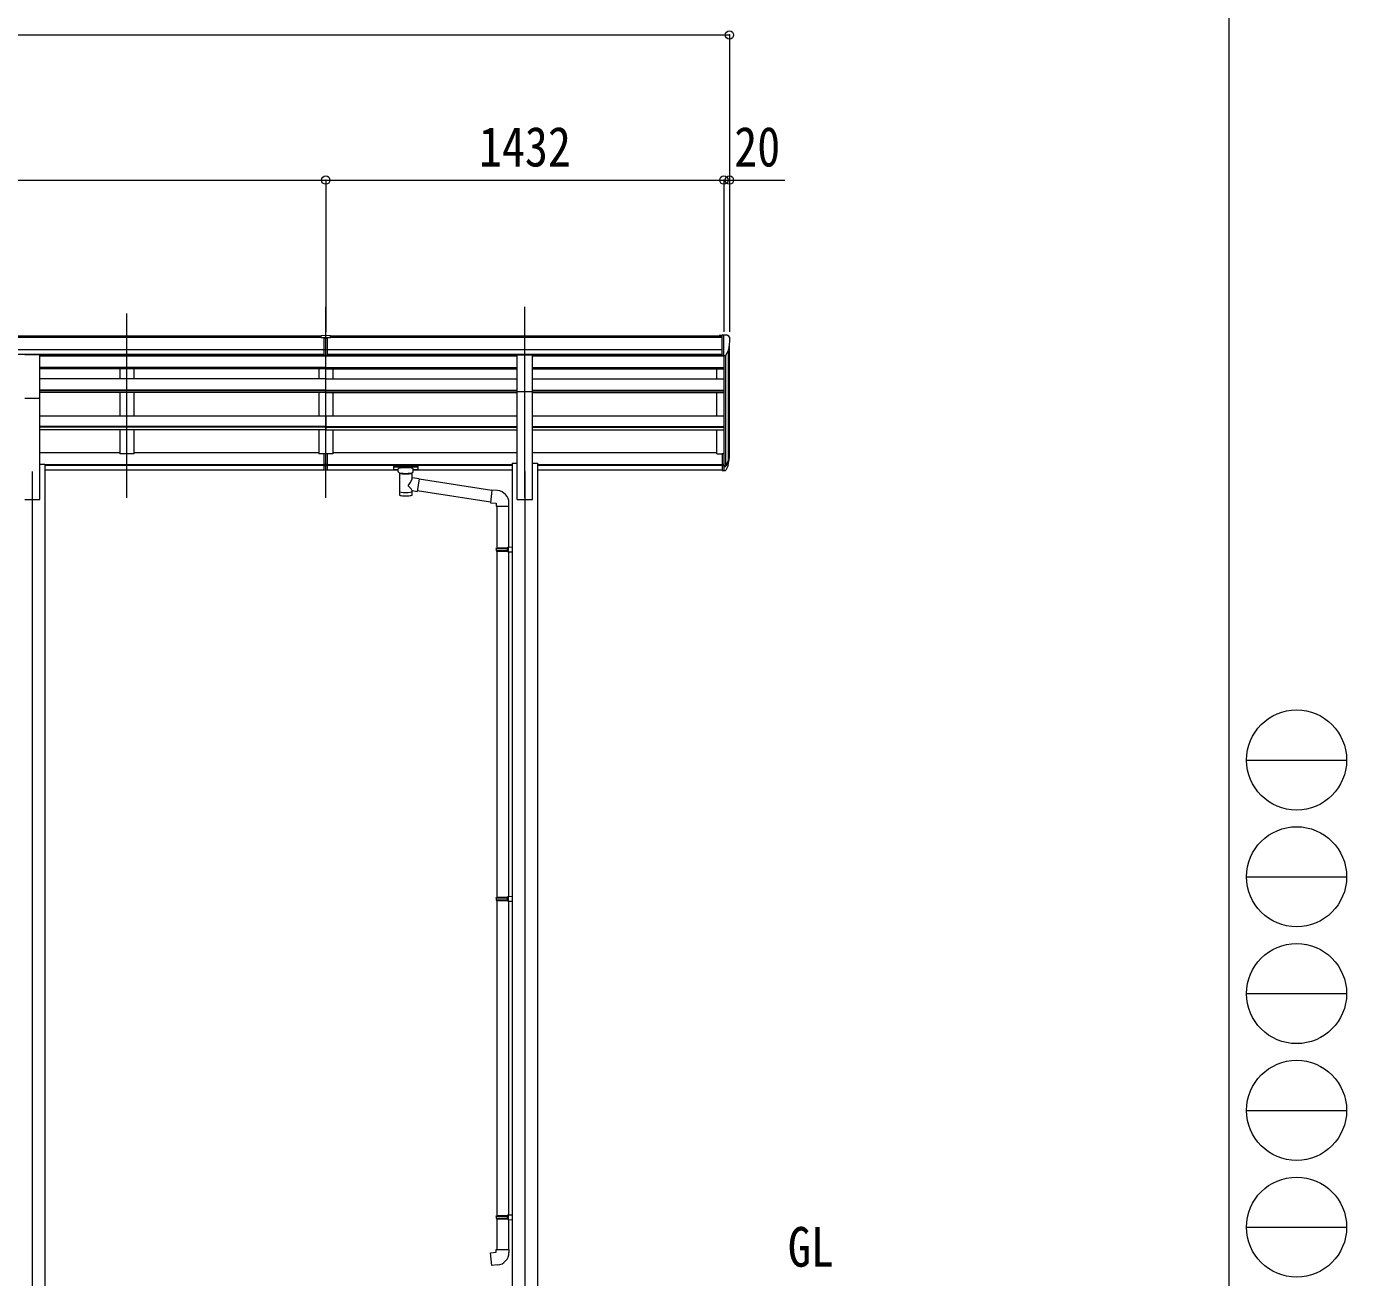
# Model space of a CAD drawing. Units: millimetres at full size, sheet at 1:30. Extents: x -8385 to 8479, y -5853 to 5787.
# Drawn here: x 3729 to 8479, y -2944 to 1556 of the extents above; entities that cross this region are included whole.
import ezdxf
from ezdxf.enums import TextEntityAlignment as Align

# ---------------------------------------------------------------- set-up
doc = ezdxf.new("R2010")
doc.units = ezdxf.units.MM
doc.header["$LTSCALE"] = 30
doc.header["$PDMODE"] = 32
doc.header["$PDSIZE"] = 30
for name, color, linetype, lineweight in [('0-0_0', 7, 'Continuous', 9), ('0-1_本体', 4, 'Continuous', 9), ('0-2_部品', 7, 'Continuous', 9), ('0-8_PARTS2', 2, 'Continuous', 9), ('0-A_寸法', 6, 'Continuous', 9), ('F-0_240', 7, 'Continuous', 9)]:
    doc.layers.add(name, color=color, linetype=linetype, lineweight=lineweight)
doc.styles.add('ＭＳ ゴシック', font='')
doc.styles.get('ＭＳ ゴシック').set_extended_font_data('MS Gothic')

msp = doc.modelspace()

# ---------------------------------------------------------------- linework, layer by layer
at = {"layer": '0-1_本体'}
for p, q in [((-199.37, 443.08), (4789.63, 443.08)), ((-199.37, 437.73), (4789.63, 437.73)), ((4822.63, 443.08), (6231.63, 443.08)), ((4822.63, 437.73), (6231.63, 437.73)), ((-199.37, 394.2), (4799.63, 394.2)), ((4812.63, 394.2), (6231.63, 394.2)), ((6253.85, 387.53), (6253.85, -5.23)), ((6258.13, 17.35), (6258.13, 406.33)), ((-199.37, 376.53), (4799.63, 376.53)), ((3777.63, 374.16), (4799.63, 374.16)), ((3777.63, 371.15), (4806.13, 371.15)), ((4065.13, 374.16), (4065.13, 371.15)), ((4115.13, 374.16), (4115.13, 371.15)), ((4781.13, 374.16), (4781.13, 371.15)), ((4806.13, 371.15), (5494.63, 371.15)), ((4806.13, 323.83), (4806.13, 371.15)), ((4812.63, 376.53), (6231.63, 376.53)), ((4812.63, 374.16), (5494.63, 374.16)), ((4831.13, 374.16), (4831.13, 371.15)), ((5549.63, 374.16), (6231.63, 374.16)), ((5549.63, 371.15), (6238.13, 371.15)), ((6238.13, 371.7), (6238.13, 21.2)), ((6244.13, 372.17), (6244.13, -23.23)), ((4806.13, 329), (3777.63, 329)), ((4806.13, 327.61), (3777.63, 327.61)), ((4806.13, 323.83), (3777.63, 323.83)), ((4806.13, 287.76), (3777.63, 287.76)), ((4065.13, 323.83), (4065.13, 287.76)), ((4115.13, 323.83), (4115.13, 287.76)), ((4781.13, 323.83), (4781.13, 287.76)), ((4806.13, 329), (5494.63, 329)), ((4806.13, 327.61), (5494.63, 327.61)), ((4806.13, 323.83), (5494.63, 323.83)), ((4806.13, 287.76), (5494.63, 287.76)), ((4806.13, 238.75), (4806.13, 287.76)), ((4831.13, 323.83), (4831.13, 287.76)), ((5549.63, 329), (6238.13, 329)), ((5549.63, 327.61), (6238.13, 327.61)), ((5549.63, 323.83), (6238.13, 323.83)), ((5549.63, 287.76), (6238.13, 287.76)), ((6213.13, 287.76), (6213.13, 323.92)), ((4806.13, 247.02), (3777.63, 247.02)), ((4806.13, 245.54), (3777.63, 245.54)), ((3777.63, -145.49), (3777.63, 242.74)), ((4806.13, 238.75), (3777.63, 238.75)), ((4065.13, 238.75), (4065.13, 155.39)), ((4115.13, 238.75), (4115.13, 155.39)), ((4781.13, 238.75), (4781.13, 155.39)), ((4806.13, 247.02), (5494.63, 247.02)), ((4806.13, 245.54), (5494.63, 245.54)), ((4806.13, 238.75), (5494.63, 238.75)), ((4831.13, 238.75), (4831.13, 155.39)), ((5494.63, -145.49), (5494.63, 242.74)), ((5549.63, 247.02), (6238.13, 247.02)), ((5549.63, 245.54), (6238.13, 245.54)), ((5549.63, -145.49), (5549.63, 242.74)), ((5549.63, 238.75), (6238.13, 238.75)), ((6213.13, 155.39), (6213.13, 238.73)), ((3777.63, 155.39), (4806.13, 155.39)), ((4806.13, 155.39), (5494.63, 155.39)), ((4806.13, 155.39), (4806.13, 105.04)), ((5549.63, 155.39), (6238.13, 155.39)), ((4806.13, 116.18), (3777.63, 116.18)), ((4806.13, 114.71), (3777.63, 114.71)), ((4806.13, 105.04), (3777.63, 105.04)), ((4065.13, 105.22), (4065.13, 18.98)), ((4115.13, 105.22), (4115.13, 18.98)), ((4781.13, 105.22), (4781.13, 18.98)), ((4806.13, 116.18), (5494.63, 116.18)), ((4806.13, 114.71), (5494.63, 114.71)), ((4806.13, 105.04), (5494.63, 105.04)), ((4831.13, 105.22), (4831.13, 18.98)), ((5549.63, 116.18), (6238.13, 116.18)), ((5549.63, 114.71), (6238.13, 114.71)), ((5549.63, 105.04), (6238.13, 105.04)), ((6213.13, 18.98), (6213.13, 105.04)), ((3777.63, 23.8), (4065.13, 23.8)), ((4115.13, 19), (4065.13, 19)), ((4115.13, 23.8), (4781.13, 23.8)), ((4831.13, 19), (4781.13, 19)), ((4831.13, 23.8), (5494.63, 23.8)), ((5549.63, 23.8), (6213.13, 23.8)), ((6213.13, 19), (6231.63, 19)), ((3777.63, -19.11), (3795.33, -19.11)), ((3795.33, -19.11), (3795.33, -3495.49)), ((3795.33, -20.51), (4799.63, -20.51)), ((3795.33, -21.89), (4799.63, -21.89)), ((3795.33, -39.07), (4799.63, -39.07)), ((4812.63, -20.51), (5476.93, -20.51)), ((4812.63, -21.89), (5476.93, -21.89)), ((4812.63, -39.07), (5066.63, -39.07)), ((5120.63, -39.07), (5476.93, -39.07)), ((5476.93, -15.49), (5494.63, -15.49)), ((5476.93, -15.49), (5476.93, -3495.49)), ((5549.63, -15.49), (5567.33, -15.49)), ((5567.33, -15.49), (5567.33, -3495.49)), ((5567.33, -20.51), (6231.63, -20.51)), ((5567.33, -21.89), (6231.63, -21.89)), ((5567.33, -39.07), (6231.63, -39.07)), ((3722.63, -145.49), (3777.63, -145.49)), ((5494.63, -145.49), (5549.63, -145.49))]:
    msp.add_line(p, q, dxfattribs=at)
at = {"layer": '0-2_部品'}
for p, q in [((4789.63, 436.65), (4789.63, 444.49)), ((4789.63, 436.65), (4799.63, 436.65)), ((4806.13, 435.83), (4799.63, 436.23)), ((4799.63, 434.65), (4812.63, 434.65)), ((4812.63, 436.17), (4806.13, 435.85)), ((4812.63, 373.02), (4812.63, 438.3)), ((6231.63, 444.68), (6221.63, 444.59)), ((6221.63, 443.08), (6221.63, 444.59)), ((6231.63, 372.7), (6231.63, 444.68)), ((6250.13, 444.68), (6231.63, 444.68)), ((6238.13, 371.7), (6238.13, 444.68)), ((6250.13, 444.68), (6252.46, 444.54)), ((6253.22, 444.11), (6257.29, 438.31)), ((6260.13, 435.31), (6260.13, 434.68)), ((4799.63, 393.13), (4806.13, 392.96)), ((4806.13, 392.96), (4812.63, 393.13)), ((6245.76, 373.51), (6255.03, 389.58)), ((3722.63, 375.26), (3777.63, 375.26)), ((3777.63, 218.31), (3777.63, 375.26)), ((4799.63, 374.08), (4806.13, 373.69)), ((4806.13, 373.69), (4812.63, 374.08)), ((5494.63, 374.81), (5549.63, 374.81)), ((5494.63, 242.74), (5494.63, 374.81)), ((5549.63, 242.74), (5549.63, 374.81)), ((6231.63, 372.7), (6238.13, 372.7)), ((6238.13, 371.7), (6243.34, 372.02)), ((5494.63, 242.74), (5549.63, 242.74)), ((3722.63, 218.31), (3777.63, 218.31)), ((4799.63, -18.51), (4799.63, 18.98)), ((4806.13, 23.78), (4806.13, 23.78)), ((4812.63, -18.51), (4812.63, 18.98)), ((6231.63, 19.8), (6231.63, -41.26)), ((6231.63, 19.8), (6238.13, 19.8)), ((6238.13, 19.8), (6238.13, -42.08)), ((4799.63, -18.51), (4812.63, -18.51)), ((4799.63, -40.75), (4799.63, -18.51)), ((4799.63, -23.91), (4812.63, -23.91)), ((4799.63, -39.69), (4806.13, -40.08)), ((4806.13, -40.08), (4812.63, -39.69)), ((4812.63, -40.75), (4812.63, -18.51)), ((5050.13, -26.97), (5050.13, -37.73)), ((5050.13, -27.16), (5050.13, -28.7)), ((5052.13, -26.31), (5135.13, -26.31)), ((5052.13, -28.48), (5135.13, -28.48)), ((5052.13, -38.39), (5066.63, -38.39)), ((5066.63, -45.2), (5066.63, -34.93)), ((5120.63, -45.2), (5120.63, -34.93)), ((5120.63, -38.39), (5135.13, -38.39)), ((5137.13, -26.97), (5137.13, -37.73)), ((6231.63, -18.51), (6238.13, -18.51)), ((6231.63, -23.91), (6238.13, -23.91)), ((6231.63, -41.26), (6238.13, -41.26)), ((6238.13, -24.91), (6243.27, -24.91)), ((6238.13, -26.91), (6242.98, -26.91)), ((6238.13, -42.08), (6242.98, -42.08)), ((6244.56, -24.16), (6254.32, -5.74)), ((6255.74, -6.24), (6245.57, -25.41)), ((6253.15, -23.09), (6245.57, -40.58)), ((5070.73, -49.7), (5070.71, -129.99)), ((5116.53, -67.28), (5116.53, -49.69)), ((5141.75, -71.18), (5116.53, -67.27)), ((5141.75, -71.18), (5134.73, -116.44)), ((5402.84, -113.75), (5141.44, -73.2)), ((5116.55, -129.99), (5116.53, -113.37)), ((5116.53, -113.62), (5134.73, -116.44)), ((5399.17, -155.68), (5135, -114.7)), ((5423.85, -113.57), (5403.02, -111.74)), ((5418.93, -169.31), (5464.93, -169.31)), ((5420.93, -169.31), (5420.93, -319.55)), ((5462.93, -169.31), (5462.93, -316.99)), ((5464.93, -169.31), (5464.93, -158.39)), ((5418.93, -321.55), (5419.93, -319.55)), ((5418.93, -321.55), (5462.93, -321.55)), ((5418.93, -321.55), (5418.93, -329.55)), ((5418.93, -329.55), (5462.93, -329.55)), ((5418.93, -329.55), (5419.93, -331.55)), ((5419.93, -319.55), (5462.93, -319.55)), ((5419.93, -331.55), (5462.93, -331.55)), ((5420.93, -331.55), (5420.93, -1575.74)), ((5458.45, -321.55), (5458.02, -319.55)), ((5460.93, -317.05), (5476.93, -316.58)), ((5460.93, -319.05), (5460.93, -317.05)), ((5460.93, -319.05), (5462.93, -319.05)), ((5460.93, -334.05), (5460.93, -332.05)), ((5476.93, -316.58), (5476.93, -334.52)), ((5460.93, -334.05), (5476.93, -334.52)), ((5462.93, -334.11), (5462.93, -1573.18)), ((5418.93, -1577.74), (5419.93, -1575.74)), ((5418.93, -1577.74), (5462.93, -1577.74)), ((5418.93, -1577.74), (5418.93, -1585.74)), ((5418.93, -1585.74), (5462.93, -1585.74)), ((5418.93, -1585.74), (5419.93, -1587.74)), ((5419.93, -1575.74), (5462.93, -1575.74)), ((5419.93, -1587.74), (5462.93, -1587.74)), ((5420.93, -1587.74), (5420.93, -2720.9)), ((5458.45, -1577.74), (5458.02, -1575.74)), ((5460.93, -1573.24), (5476.93, -1572.77)), ((5460.93, -1575.24), (5460.93, -1573.24)), ((5460.93, -1575.24), (5462.93, -1575.24)), ((5460.93, -1590.24), (5460.93, -1588.24)), ((5460.93, -1590.24), (5476.93, -1590.71)), ((5462.93, -1590.3), (5462.93, -2718.34)), ((5476.93, -1572.77), (5476.93, -1590.71)), ((5418.93, -2722.9), (5419.93, -2720.9)), ((5418.93, -2722.9), (5462.93, -2722.9)), ((5418.93, -2722.9), (5418.93, -2730.9)), ((5418.93, -2730.9), (5462.93, -2730.9)), ((5418.93, -2730.9), (5419.93, -2732.9)), ((5419.93, -2720.9), (5462.93, -2720.9)), ((5419.93, -2732.9), (5462.93, -2732.9)), ((5420.93, -2732.9), (5420.93, -2842.9)), ((5458.45, -2722.9), (5458.02, -2720.9)), ((5460.93, -2718.4), (5476.93, -2717.93)), ((5460.93, -2720.4), (5460.93, -2718.4)), ((5460.93, -2720.4), (5462.93, -2720.4)), ((5460.93, -2735.4), (5460.93, -2733.4)), ((5460.93, -2735.4), (5476.93, -2735.87)), ((5462.93, -2735.46), (5462.93, -2842.9)), ((5476.93, -2717.93), (5476.93, -2735.87)), ((5418.93, -2842.9), (5464.93, -2842.9)), ((5418.93, -2852.9), (5418.93, -2842.9)), ((5464.93, -2842.9), (5464.93, -2853.81))]:
    msp.add_line(p, q, dxfattribs=at)
for points in [[(4789.63, 444.49), (4807.63, 444.65), (4822.63, 444.52)], [(4812.63, 373.02), (4806.13, 372.62), (4799.63, 373.02), (4799.63, 438.36)], [(4812.63, 436.69), (4822.63, 436.78), (4822.63, 444.52)], [(4812.63, 392.02), (4809.37, 391.94), (4806.13, 391.86), (4802.89, 391.94), (4799.63, 392.02)], [(4812.63, -40.75), (4806.13, -41.15), (4799.63, -40.75)], [(5050.13, -26.97), (5050.17, -26.78), (5050.25, -26.64), (5050.35, -26.55), (5050.45, -26.48), (5050.57, -26.44), (5050.87, -26.38), (5051.36, -26.33), (5051.9, -26.31), (5052.13, -26.31)], [(5050.13, -37.73), (5050.17, -37.93), (5050.25, -38.06), (5050.35, -38.16), (5050.45, -38.22), (5050.57, -38.26), (5050.87, -38.32), (5051.36, -38.37), (5051.9, -38.39), (5052.13, -38.39)], [(5066.67, -45.15), (5066.65, -45.5), (5066.89, -46.46), (5067.41, -47.34), (5068.22, -48.18), (5069.33, -48.98), (5070.73, -49.7)], [(5116.53, -49.69), (5116.76, -49.6), (5118.12, -48.86), (5119.23, -48.02), (5119.99, -47.15), (5120.45, -46.25), (5120.62, -45.36)], [(5135.13, -26.31), (5135.48, -26.31), (5136.01, -26.34), (5136.46, -26.39), (5136.77, -26.47), (5136.94, -26.56), (5137.06, -26.7), (5137.12, -26.88), (5137.13, -26.97)], [(5135.13, -38.39), (5135.48, -38.39), (5136.01, -38.36), (5136.46, -38.31), (5136.77, -38.24), (5136.94, -38.14), (5137.06, -38), (5137.12, -37.82), (5137.13, -37.73)], [(5403.02, -111.74), (5399.01, -157.57), (5418.93, -159.31), (5418.93, -169.31)], [(5458.45, -321.55), (5458.45, -329.55), (5458.02, -331.55)], [(5460.93, -332.05), (5462.93, -332.05), (5462.93, -319.05)], [(5458.45, -1577.74), (5458.45, -1585.74), (5458.02, -1587.74)], [(5460.93, -1588.24), (5462.93, -1588.24), (5462.93, -1575.24)], [(5458.45, -2722.9), (5458.45, -2730.9), (5458.02, -2732.9)], [(5460.93, -2733.4), (5462.93, -2733.4), (5462.93, -2720.4)], [(5423.85, -2898.64), (5403.02, -2900.46), (5399.01, -2854.64), (5418.93, -2852.9)]]:
    msp.add_lwpolyline(points, dxfattribs=at)
for centre, radius, start, end in [((6252.4, 443.54), 1, 35, 86.5), ((6058.13, 434.68), 202, 347.09739, 0), ((6257.13, 435.31), 3, 0, 87), ((6243.16, 375.01), 3, 273.5, 330), ((6124.91, 12.99), 133.22, 344.28698, 356.72013), ((6170.18, 20.21), 88.05, 342.78929, 2.77608), ((6169.47, 15.93), 89.07, 345.58812, 5.50424), ((6242.98, -23.91), 3, 270, 330), ((6242.98, -39.08), 3, 270, 330), ((6243.27, -23.41), 1.5, 270, 330), ((5419.93, -158.39), 45, 0, 85), ((5419.93, -2853.81), 45, 275, 0)]:
    msp.add_arc(centre, radius, start, end, dxfattribs=at)
for centre, major_axis, ratio, start_param, end_param in [((4830.7, 434.34), (24.57, -1.51), 0.121868, 3.1422238, 3.1491027), ((5052.13, -28.7), (2, 0), 0.109601, 1.5707963, 3.1415927), ((5093.63, -34.93), (27, 0), 0.122176, 6.2831853, 9.424778), ((5104.63, -45.2), (16, 0), 0.361356, 6.2636979, 6.2831853), ((5135.13, -28.7), (2, 0), 0.109601, 0, 1.5707963), ((5093.64, -50.16), (-22.91, 0.42), 0.072511, 0.0008029, 1.5715993), ((5093.64, -51.78), (-22.91, 0.42), 0.072511, 0.0008029, 1.5715993), ((5093.62, -50.16), (22.92, 0.42), 0.07247, 4.71158, 6.2823764), ((5093.62, -51.78), (22.92, 0.42), 0.07247, 4.71158, 6.2823764), ((5093.63, -93.82), (-22.81, -26.62), 0.234429, 1.6855472, 3.1268519), ((5093.63, -129.99), (22.92, 0), 0.101955, 3.1415499, 6.2833984), ((5093.63, -117.55), (22.91, 0), 0.122865, 3.1415927, 6.2831853), ((5096.19, -91.17), (20.32, -22.25), 0.045535, 0.0389954, 1.3075346)]:
    msp.add_ellipse(centre, major_axis=major_axis, ratio=ratio, start_param=start_param, end_param=end_param, dxfattribs=at)
at = {"layer": '0-8_PARTS2'}
for p, q in [((4090.13, -139.27), (4090.13, 523.26)), ((4806.13, -139.29), (4806.13, 547.69)), ((5522.13, -139.29), (5522.13, 547.69)), ((3750.13, -45.47), (3750.13, -3595.47)), ((5522.13, -45.49), (5522.13, -3595.49))]:
    msp.add_line(p, q, dxfattribs=at)
at = {"layer": '0-A_寸法'}
for p, q in [((-225.87, 1524.82), (6258.13, 1524.82)), ((6258.13, 1524.82), (6258.13, 457.26)), ((-205.87, 1002.89), (4806.13, 1002.89)), ((4806.13, 1002.89), (4806.13, 457.26)), ((4806.13, 1002.89), (4806.13, 457.26)), ((4806.13, 1002.89), (6238.13, 1002.89)), ((6238.13, 1002.89), (6238.13, 457.26)), ((6238.13, 1002.89), (6258.13, 1002.89)), ((6258.13, 1002.89), (6258.13, 457.26)), ((6258.13, 1002.89), (6458.13, 1002.89))]:
    msp.add_line(p, q, dxfattribs=at)
for p in [(6258.13, 1524.82), (4806.13, 1002.89), (6238.13, 1002.89), (6258.13, 1002.89)]:
    msp.add_point(p, dxfattribs=at)
at = {"layer": 'F-0_240', "color": 5}
msp.add_line((8054.55, 5787.34), (8054.55, -5852.66), dxfattribs=at)
at = {"layer": 'F-0_240', "color": 4}
for p, q in [((8118.66, -1082.66), (8478.66, -1082.66)), ((8118.66, -1502.66), (8478.66, -1502.66)), ((8118.66, -1922.66), (8478.66, -1922.66)), ((8118.66, -2342.66), (8478.66, -2342.66)), ((8118.66, -2762.66), (8478.66, -2762.66))]:
    msp.add_line(p, q, dxfattribs=at)
for centre in [(8298.66, -1082.66), (8298.66, -1502.66), (8298.66, -1922.66), (8298.66, -2342.66), (8298.66, -2762.66)]:
    msp.add_circle(centre, 180, dxfattribs=at)

# ---------------------------------------------------------------- texts
at = {"layer": '0-0_0', "style": 'ＭＳ ゴシック', "width": 0.85}
msp.add_text('GL', height=143, dxfattribs=at).set_placement((6468.22, -2947.91), align=Align.BOTTOM_LEFT)
at = {"layer": '0-A_寸法', "color": 7, "style": 'ＭＳ ゴシック', "width": 0.85}
for s, p in [('1432', (5357.13, 1008.89)), ('20', (6275.63, 1008.89))]:
    msp.add_text(s, height=143, dxfattribs=at).set_placement(p, align=Align.BOTTOM_LEFT)

doc.saveas('drawing.dxf')
